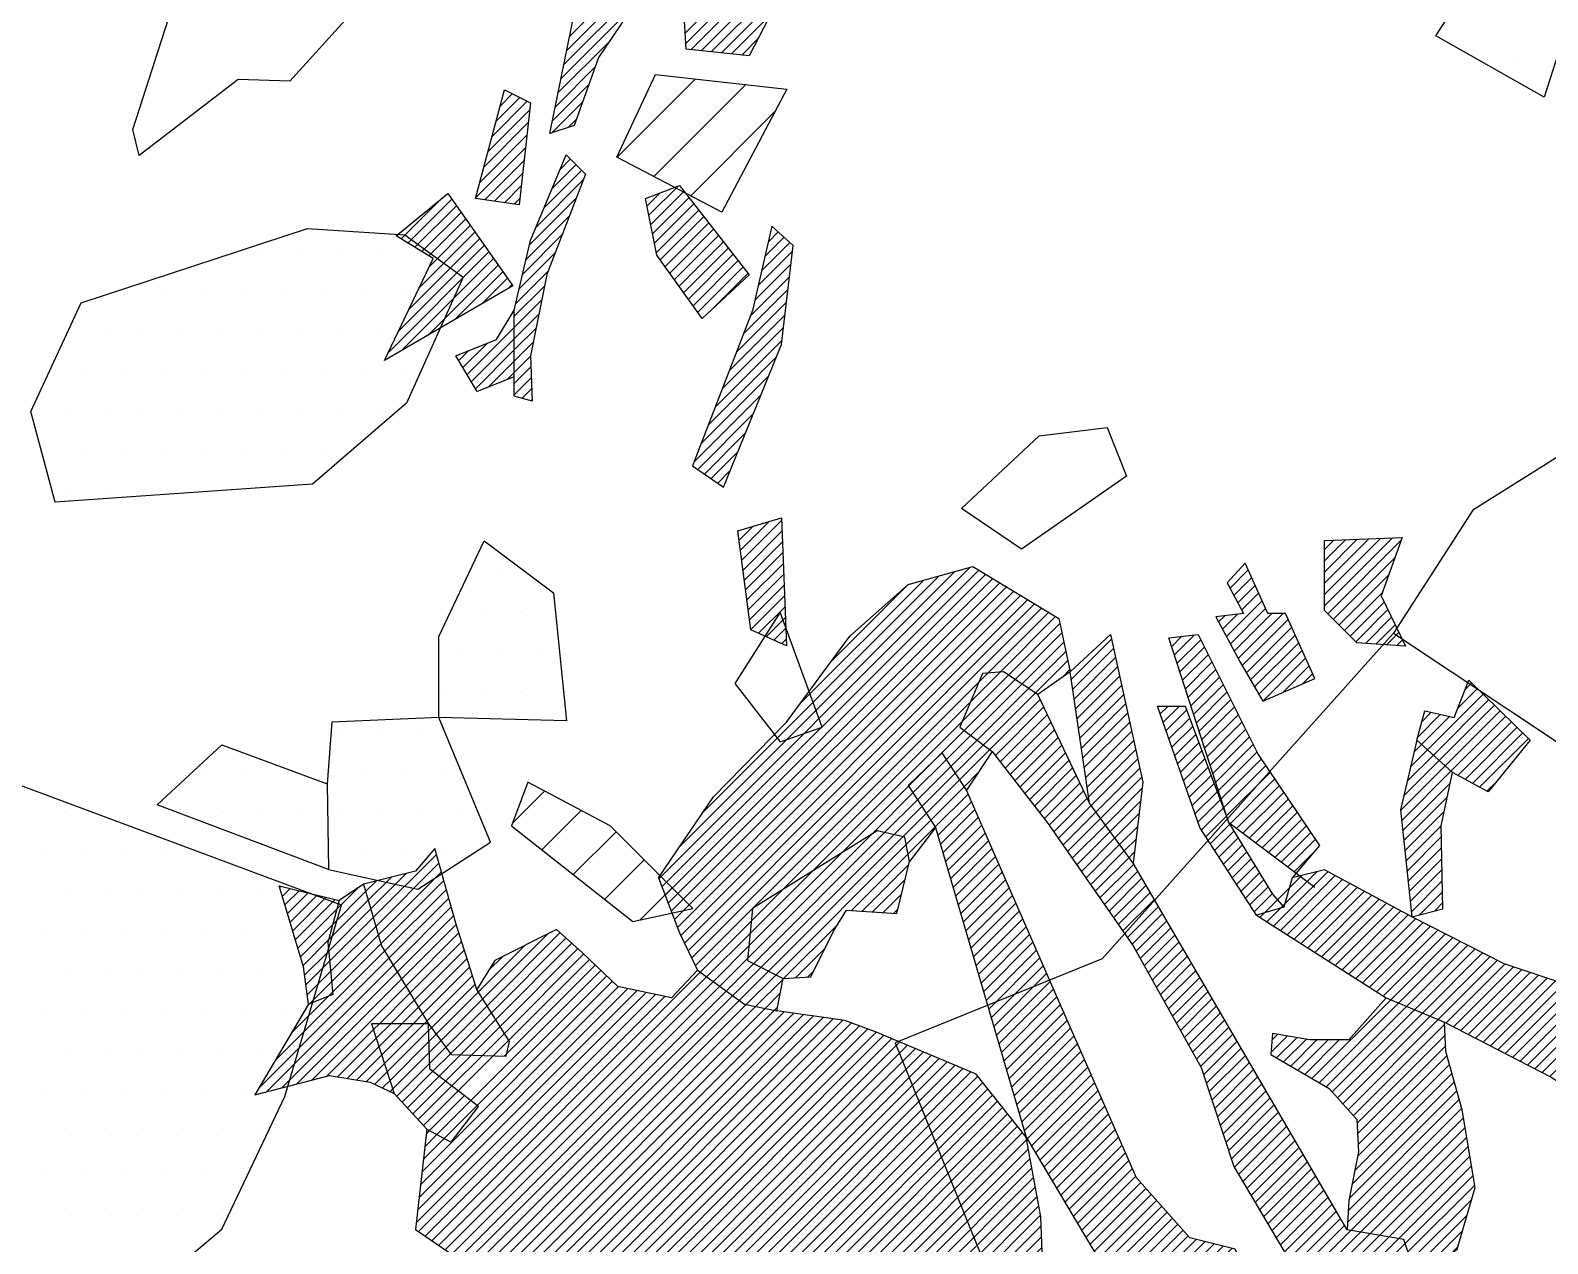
# Model space of a CAD drawing. Header units: metres. Extents: x 10 to 155, y -2050 to -1690.
# Drawn here: x 61.42 to 109.23, y -1851.12 to -1812.91 of the extents above; entities that cross this region are included whole.
import ezdxf

# ---------------------------------------------------------------- set-up
doc = ezdxf.new("R2010")
doc.units = ezdxf.units.M
doc.header["$LTSCALE"] = 25
doc.header["$MEASUREMENT"] = 0
doc.layers.get('0').update_dxf_attribs({"linetype": 'CONTINUOUS'})
for name, color, linetype in [('FEUER', 1, 'CONTINUOUS'), ('KNOCHEN', 2, 'CONTINUOUS'), ('KNOCHENSCHRAFF', 2, 'CONTINUOUS'), ('STEINE', 4, 'CONTINUOUS'), ('STEINESCHRAFF', 4, 'CONTINUOUS')]:
    doc.layers.add(name, color=color, linetype=linetype)

# ---------------------------------------------------------------- blocks, each defined once
blk = doc.blocks.new('*X42')
at = {"color": 0}
for p, q in [((79.578, -1809.458), (80.32, -1808.716)), ((79.814, -1808.869), (80.074, -1808.609)), ((78.684, -1811.766), (81.305, -1809.145)), ((78.87, -1811.226), (81.058, -1809.038)), ((79.106, -1810.637), (80.812, -1808.931)), ((79.342, -1810.047), (80.566, -1808.823)), ((78.505, -1812.652), (81.797, -1809.36)), ((78.595, -1812.209), (81.551, -1809.253)), ((78.415, -1813.095), (81.764, -1809.747)), ((78.326, -1813.539), (81.392, -1810.473)), ((78.236, -1813.982), (81.019, -1811.198)), ((78.146, -1814.425), (80.393, -1812.179)), ((78.056, -1814.868), (79.662, -1813.263)), ((77.967, -1815.312), (79.221, -1814.058)), ((76.232, -1815.279), (76.609, -1814.902)), ((76.362, -1814.796), (76.373, -1814.784)), ((77.877, -1815.755), (79.024, -1814.608)), ((75.842, -1816.73), (77.158, -1815.414)), ((75.972, -1816.246), (77.08, -1815.137)), ((76.102, -1815.763), (76.845, -1815.019)), ((77.843, -1816.143), (78.828, -1815.158)), ((75.712, -1817.213), (77.113, -1815.811)), ((78.373, -1815.966), (78.631, -1815.708)), ((75.582, -1817.697), (77.069, -1816.209)), ((75.452, -1818.18), (77.025, -1816.607)), ((75.741, -1818.245), (76.981, -1817.005)), ((76.049, -1818.29), (76.936, -1817.403)), ((76.357, -1818.336), (76.892, -1817.8)), ((80.913, -1818.729), (81.83, -1817.812)), ((76.665, -1818.382), (76.848, -1818.198)), ((80.854, -1818.435), (81.259, -1818.03)), ((80.972, -1819.024), (82.022, -1817.974)), ((81.031, -1819.318), (82.177, -1818.173)), ((81.09, -1819.613), (82.332, -1818.371)), ((81.149, -1819.908), (82.487, -1818.57)), ((81.272, -1820.138), (82.642, -1818.768)), ((81.42, -1820.344), (82.797, -1818.966)), ((81.568, -1820.55), (82.952, -1819.165)), ((81.715, -1820.755), (83.107, -1819.363)), ((81.863, -1820.961), (83.263, -1819.562)), ((82.011, -1821.167), (83.418, -1819.76)), ((82.159, -1821.373), (83.573, -1819.959)), ((82.306, -1821.579), (83.728, -1820.157)), ((82.454, -1821.785), (83.883, -1820.356)), ((82.846, -1821.746), (84.038, -1820.554)), ((83.838, -1829.593), (85.098, -1828.332)), ((83.756, -1828.968), (84.196, -1828.527)), ((83.797, -1829.28), (84.699, -1828.379)), ((83.879, -1829.905), (85.111, -1828.673)), ((83.92, -1830.218), (85.124, -1829.014)), ((83.961, -1830.531), (85.137, -1829.354)), ((84.002, -1830.843), (85.15, -1829.695)), ((84.043, -1831.156), (85.163, -1830.036)), ((84.084, -1831.468), (85.176, -1830.376)), ((84.125, -1831.781), (85.189, -1830.717)), ((84.366, -1831.894), (85.202, -1831.058)), ((84.609, -1832.004), (85.215, -1831.398)), ((84.852, -1832.115), (85.227, -1831.739)), ((85.095, -1832.225), (85.24, -1832.08))]:
    blk.add_line(p, q, dxfattribs=at)
blk = doc.blocks.new('*X43')
at = {"color": 0}
for p, q in [((99.224, -1830.47), (99.793, -1829.901)), ((99.346, -1830.702), (99.903, -1830.145)), ((99.468, -1830.933), (100.013, -1830.388)), ((99.59, -1831.165), (100.123, -1830.632)), ((99.112, -1831.997), (100.233, -1830.875)), ((99.235, -1832.227), (100.343, -1831.119)), ((98.865, -1831.536), (99.057, -1831.345)), ((98.988, -1831.767), (99.457, -1831.298)), ((99.358, -1832.457), (100.54, -1831.275)), ((99.482, -1832.688), (100.894, -1831.275)), ((99.608, -1832.915), (101.06, -1831.463)), ((99.739, -1833.138), (101.17, -1831.707)), ((99.869, -1833.361), (101.279, -1831.951)), ((99.999, -1833.584), (101.389, -1832.194)), ((100.129, -1833.808), (101.499, -1832.438)), ((100.259, -1834.031), (101.608, -1832.682)), ((100.884, -1833.76), (101.718, -1832.926)), ((101.513, -1833.485), (101.828, -1833.17)), ((106.626, -1833.675), (106.84, -1833.461)), ((105.445, -1835.563), (107.198, -1833.81)), ((105.631, -1835.731), (107.377, -1833.985)), ((106.398, -1834.256), (107.019, -1833.636)), ((105.138, -1835.163), (105.853, -1834.448)), ((105.26, -1835.394), (106.142, -1834.512)), ((105.274, -1834.674), (105.564, -1834.384)), ((105.816, -1835.899), (107.556, -1834.159)), ((106.001, -1836.068), (107.735, -1834.334)), ((106.186, -1836.236), (107.914, -1834.508)), ((106.404, -1836.372), (108.093, -1834.683)), ((106.632, -1836.497), (108.272, -1834.857)), ((106.861, -1836.622), (108.452, -1835.031)), ((107.09, -1836.747), (108.631, -1835.206)), ((107.319, -1836.872), (107.62, -1836.57)), ((84.029, -1842.13), (87.935, -1838.223)), ((84.215, -1842.297), (88.341, -1838.171)), ((84.451, -1842.415), (88.627, -1838.239)), ((84.686, -1842.533), (88.913, -1838.306)), ((72.225, -1840.852), (74.219, -1838.859)), ((84.065, -1841.74), (86.997, -1838.808)), ((84.922, -1842.651), (89.022, -1838.552)), ((87.298, -1840.629), (89.08, -1838.846)), ((72.305, -1841.126), (74.297, -1839.134)), ((87.63, -1840.65), (89.107, -1839.173)), ((71.987, -1840.03), (72.316, -1839.701)), ((72.067, -1840.304), (72.787, -1839.583)), ((72.146, -1840.578), (73.259, -1839.465)), ((72.384, -1841.401), (74.375, -1839.41)), ((72.463, -1841.675), (74.453, -1839.686)), ((84.102, -1841.35), (86.059, -1839.393)), ((87.962, -1840.672), (88.989, -1839.645)), ((72.584, -1841.908), (74.53, -1839.961)), ((72.717, -1842.128), (74.608, -1840.237)), ((84.138, -1840.96), (85.12, -1839.978)), ((88.294, -1840.693), (88.871, -1840.116)), ((72.85, -1842.349), (74.686, -1840.513)), ((88.626, -1840.714), (88.753, -1840.588)), ((72.983, -1842.569), (74.764, -1840.788)), ((73.116, -1842.79), (74.843, -1841.063)), ((85.165, -1842.761), (86.862, -1841.064)), ((73.249, -1843.01), (74.928, -1841.331)), ((73.382, -1843.231), (75.013, -1841.6)), ((73.516, -1843.451), (75.098, -1841.868)), ((73.649, -1843.671), (75.183, -1842.137)), ((85.541, -1842.739), (86.458, -1841.822)), ((73.782, -1843.892), (75.268, -1842.405)), ((73.915, -1844.112), (75.353, -1842.674)), ((85.916, -1842.717), (86.105, -1842.529)), ((74.059, -1844.322), (75.439, -1842.942)), ((74.209, -1844.525), (75.541, -1843.193)), ((74.359, -1844.729), (75.677, -1843.411)), ((74.509, -1844.933), (75.813, -1843.628)), ((74.659, -1845.136), (75.949, -1843.846)), ((74.978, -1845.17), (76.085, -1844.064)), ((75.322, -1845.18), (76.221, -1844.281)), ((75.665, -1845.19), (76.357, -1844.499)), ((76.008, -1845.201), (76.493, -1844.716)), ((76.352, -1845.211), (76.432, -1845.131))]:
    blk.add_line(p, q, dxfattribs=at)
blk = doc.blocks.new('*X44')
at = {"color": 0}
for p, q in [((77.611, -1818.496), (78.795, -1817.312)), ((77.862, -1817.891), (78.618, -1817.135)), ((78.113, -1817.286), (78.442, -1816.958)), ((77.36, -1819.1), (78.851, -1817.609)), ((77.151, -1819.663), (78.628, -1818.186)), ((77.044, -1820.124), (78.404, -1818.763)), ((76.937, -1820.584), (78.181, -1819.34)), ((76.829, -1821.045), (77.958, -1819.917)), ((76.722, -1821.506), (77.734, -1820.494)), ((76.671, -1821.91), (77.621, -1820.961)), ((76.671, -1822.264), (77.532, -1821.403)), ((76.671, -1822.618), (77.444, -1821.845)), ((75.185, -1823.75), (76.671, -1822.264)), ((76.671, -1822.971), (77.355, -1822.287)), ((74.923, -1823.306), (75.235, -1822.993)), ((75.054, -1823.528), (75.824, -1822.757)), ((75.317, -1823.972), (76.671, -1822.618)), ((75.448, -1824.195), (76.671, -1822.971)), ((76.671, -1823.325), (77.267, -1822.729)), ((75.861, -1824.135), (76.671, -1823.325)), ((76.671, -1823.678), (77.182, -1823.167)), ((76.671, -1824.032), (77.194, -1823.509)), ((76.442, -1823.907), (76.671, -1823.678)), ((76.671, -1824.386), (77.207, -1823.85)), ((76.913, -1824.497), (77.219, -1824.191)), ((77.191, -1824.572), (77.231, -1824.533))]:
    blk.add_line(p, q, dxfattribs=at)
blk = doc.blocks.new('*X45')
at = {"color": 0}
for p, q in [((75.541, -1843.193), (77.012, -1841.722)), ((75.677, -1843.411), (77.719, -1841.369)), ((75.813, -1843.628), (78.111, -1841.33)), ((75.949, -1843.846), (78.3, -1841.495)), ((76.085, -1844.064), (78.488, -1841.66)), ((75.861, -1842.52), (76.305, -1842.076)), ((76.221, -1844.281), (78.677, -1841.825)), ((76.357, -1844.499), (78.863, -1841.992)), ((76.493, -1844.716), (79.044, -1842.165)), ((74.07, -1851.028), (82.527, -1842.571)), ((75.305, -1846.611), (79.406, -1842.51)), ((75.505, -1846.765), (79.587, -1842.683)), ((76.432, -1845.131), (79.225, -1842.338)), ((73.623, -1850.061), (80.539, -1843.145)), ((73.668, -1849.663), (80.247, -1843.083)), ((73.713, -1849.264), (79.956, -1843.021)), ((73.758, -1848.865), (79.768, -1842.856)), ((74.28, -1851.172), (82.732, -1842.719)), ((74.49, -1851.315), (82.937, -1842.868)), ((74.686, -1851.473), (83.142, -1843.016)), ((74.765, -1851.747), (83.347, -1843.165)), ((73.578, -1850.46), (80.831, -1843.207)), ((73.65, -1850.741), (81.122, -1843.269)), ((73.86, -1850.885), (81.414, -1843.331)), ((74.844, -1852.022), (83.552, -1843.313)), ((74.924, -1852.296), (83.758, -1843.462)), ((75.003, -1852.57), (83.981, -1843.592)), ((75.082, -1852.844), (84.276, -1843.651)), ((75.162, -1853.118), (84.571, -1843.71)), ((75.242, -1853.392), (84.865, -1843.769)), ((75.338, -1853.649), (85.171, -1843.817)), ((75.435, -1853.906), (85.48, -1843.861)), ((75.531, -1854.163), (85.789, -1843.905)), ((75.627, -1854.421), (86.099, -1843.949)), ((75.724, -1854.678), (86.408, -1843.994)), ((75.82, -1854.935), (86.717, -1844.038)), ((75.988, -1855.121), (87.027, -1844.082)), ((73.97, -1844.41), (74.059, -1844.322)), ((73.983, -1844.752), (74.209, -1844.525)), ((76.188, -1855.274), (87.295, -1844.168)), ((76.389, -1855.427), (87.553, -1844.263)), ((76.59, -1855.58), (87.811, -1844.358)), ((76.79, -1855.732), (88.069, -1844.454)), ((77.005, -1855.871), (88.318, -1844.558)), ((73.995, -1845.093), (74.359, -1844.729)), ((74.007, -1845.434), (74.509, -1844.933)), ((77.247, -1855.983), (88.567, -1844.663)), ((77.488, -1856.095), (88.816, -1844.767)), ((77.73, -1856.207), (89.065, -1844.872)), ((77.972, -1856.319), (89.315, -1844.976)), ((78.214, -1856.431), (89.564, -1845.081)), ((74.104, -1845.691), (74.659, -1845.136)), ((74.305, -1845.844), (74.978, -1845.17)), ((74.505, -1845.997), (75.322, -1845.18)), ((74.705, -1846.151), (75.665, -1845.19)), ((74.905, -1846.304), (76.008, -1845.201)), ((78.455, -1856.542), (89.813, -1845.185)), ((78.697, -1856.654), (90.062, -1845.29)), ((78.939, -1856.766), (90.311, -1845.394)), ((79.18, -1856.878), (90.56, -1845.498)), ((79.422, -1856.99), (90.809, -1845.603)), ((79.664, -1857.102), (91.058, -1845.707)), ((79.906, -1857.213), (91.275, -1845.844)), ((80.147, -1857.325), (91.432, -1846.041)), ((80.389, -1857.437), (91.588, -1846.238)), ((80.631, -1857.549), (91.745, -1846.435)), ((80.873, -1857.661), (91.901, -1846.632)), ((81.137, -1857.75), (92.058, -1846.829)), ((81.431, -1857.809), (92.215, -1847.026)), ((81.725, -1857.869), (92.371, -1847.223)), ((82.019, -1857.928), (92.528, -1847.42)), ((73.803, -1848.467), (74.465, -1847.805)), ((73.848, -1848.068), (74.234, -1847.682)), ((73.893, -1847.67), (74.003, -1847.559)), ((82.313, -1857.988), (92.684, -1847.617)), ((82.607, -1858.048), (92.817, -1847.838)), ((82.901, -1858.107), (92.872, -1848.136)), ((83.195, -1858.167), (92.926, -1848.435)), ((83.488, -1858.227), (92.981, -1848.734)), ((83.782, -1858.286), (93.036, -1849.033)), ((84.076, -1858.346), (93.091, -1849.331)), ((84.37, -1858.406), (93.146, -1849.63)), ((84.673, -1858.456), (93.201, -1849.929)), ((84.987, -1858.496), (93.255, -1850.227)), ((85.302, -1858.535), (93.274, -1850.563)), ((85.616, -1858.574), (93.287, -1850.903)), ((85.93, -1858.614), (93.299, -1851.244)), ((86.244, -1858.653), (93.312, -1851.585)), ((86.559, -1858.692), (93.324, -1851.926)), ((86.873, -1858.731), (93.337, -1852.267)), ((87.187, -1858.771), (93.35, -1852.608)), ((87.501, -1858.81), (93.362, -1852.949)), ((87.825, -1858.84), (93.375, -1853.29)), ((88.314, -1858.704), (93.387, -1853.631)), ((88.804, -1858.568), (93.4, -1853.972)), ((89.293, -1858.432), (93.413, -1854.313)), ((89.783, -1858.296), (93.094, -1854.986))]:
    blk.add_line(p, q, dxfattribs=at)
blk = doc.blocks.new('*X46')
at = {"color": 0}
for p, q in [((69.282, -1839.906), (69.324, -1839.865)), ((69.364, -1840.178), (69.608, -1839.934)), ((69.445, -1840.45), (69.892, -1840.003)), ((69.527, -1840.722), (70.177, -1840.072)), ((69.608, -1840.994), (70.461, -1840.141)), ((69.69, -1841.266), (70.746, -1840.211)), ((69.772, -1841.538), (71.03, -1840.28)), ((69.853, -1841.81), (71.082, -1840.582)), ((69.935, -1842.082), (70.951, -1841.066)), ((70.016, -1842.354), (70.821, -1841.549)), ((70.064, -1842.659), (70.822, -1841.902)), ((70.105, -1842.972), (70.852, -1842.225)), ((70.146, -1843.285), (70.882, -1842.549)), ((70.222, -1843.563), (70.913, -1842.872)), ((70.811, -1843.327), (70.943, -1843.195)), ((72.236, -1844.377), (72.422, -1844.191)), ((72.323, -1844.644), (72.776, -1844.191)), ((72.41, -1844.91), (73.129, -1844.191)), ((72.496, -1845.177), (73.483, -1844.191)), ((72.583, -1845.444), (73.836, -1844.191)), ((72.67, -1845.711), (73.97, -1844.41)), ((72.757, -1845.977), (73.983, -1844.752)), ((72.844, -1846.244), (73.995, -1845.093)), ((72.968, -1846.473), (74.007, -1845.434)), ((73.137, -1846.658), (74.104, -1845.691)), ((73.305, -1846.843), (74.305, -1845.844)), ((73.473, -1847.029), (74.505, -1845.997)), ((73.642, -1847.214), (74.705, -1846.151)), ((73.81, -1847.399), (74.905, -1846.304)), ((74.003, -1847.559), (75.105, -1846.458)), ((74.234, -1847.682), (75.305, -1846.611)), ((74.465, -1847.805), (75.505, -1846.765))]:
    blk.add_line(p, q, dxfattribs=at)
blk = doc.blocks.new('*X47')
at = {"color": 0}
for p, q in [((70.951, -1841.066), (71.987, -1840.03)), ((71.082, -1840.582), (71.75, -1839.913)), ((70.821, -1841.549), (72.067, -1840.304)), ((70.822, -1841.902), (72.146, -1840.578)), ((70.852, -1842.225), (72.225, -1840.852)), ((70.882, -1842.549), (72.305, -1841.126)), ((70.913, -1842.872), (72.384, -1841.401)), ((70.943, -1843.195), (72.463, -1841.675)), ((68.629, -1846.216), (72.717, -1842.128)), ((69.137, -1845.355), (72.584, -1841.908)), ((68.854, -1846.345), (72.85, -1842.349)), ((69.332, -1846.22), (72.983, -1842.569)), ((69.811, -1846.095), (73.116, -1842.79)), ((70.289, -1845.97), (73.249, -1843.01)), ((69.644, -1844.494), (70.811, -1843.327)), ((70.152, -1843.633), (70.222, -1843.563)), ((72.422, -1844.191), (73.382, -1843.231)), ((72.776, -1844.191), (73.516, -1843.451)), ((73.129, -1844.191), (73.649, -1843.671)), ((73.483, -1844.191), (73.782, -1843.892)), ((73.836, -1844.191), (73.915, -1844.112)), ((70.767, -1845.846), (72.236, -1844.377)), ((71.101, -1845.865), (72.323, -1844.644)), ((71.406, -1845.914), (72.41, -1844.91)), ((71.711, -1845.963), (72.496, -1845.177)), ((72.015, -1846.012), (72.583, -1845.444)), ((72.279, -1846.101), (72.67, -1845.711)), ((72.52, -1846.214), (72.757, -1845.977)), ((72.761, -1846.326), (72.844, -1846.244))]:
    blk.add_line(p, q, dxfattribs=at)
blk = doc.blocks.new('*X48')
at = {"color": 0}
for p, q in [((81.226, -1839.629), (91.04, -1829.816)), ((81.324, -1839.885), (91.305, -1829.905)), ((81.422, -1840.141), (91.525, -1830.038)), ((81.52, -1840.397), (91.745, -1830.171)), ((81.869, -1838.633), (90.552, -1829.95)), ((82.621, -1837.527), (90.064, -1830.084)), ((85.662, -1834.133), (89.577, -1830.218)), ((81.617, -1840.652), (91.966, -1830.304)), ((81.715, -1840.908), (92.186, -1830.437)), ((81.813, -1841.164), (92.407, -1830.57)), ((81.916, -1841.414), (92.627, -1830.703)), ((86.647, -1832.794), (89.089, -1830.352)), ((82.031, -1841.653), (92.848, -1830.836)), ((82.145, -1841.892), (93.068, -1830.97)), ((82.26, -1842.132), (93.288, -1831.103)), ((91.594, -1833.151), (93.509, -1831.236)), ((91.977, -1833.121), (93.729, -1831.369)), ((92.24, -1833.212), (93.861, -1831.59)), ((92.452, -1833.354), (93.923, -1831.882)), ((92.664, -1833.495), (93.985, -1832.174)), ((92.876, -1833.636), (94.047, -1832.465)), ((93.088, -1833.778), (94.109, -1832.757)), ((93.926, -1833.294), (94.171, -1833.049)), ((82.374, -1842.371), (91.313, -1833.431)), ((85.12, -1839.978), (91.053, -1834.046)), ((86.059, -1839.393), (90.792, -1834.66)), ((89.934, -1835.871), (90.852, -1834.954)), ((90.286, -1835.873), (91.054, -1835.105)), ((90.425, -1836.087), (91.256, -1835.257)), ((90.565, -1836.301), (91.458, -1835.408)), ((90.704, -1836.515), (91.66, -1835.56)), ((90.844, -1836.729), (91.282, -1836.291)), ((86.997, -1838.808), (89.094, -1836.711)), ((87.935, -1838.223), (89.234, -1836.925)), ((88.341, -1838.171), (89.373, -1837.139)), ((88.627, -1838.239), (89.513, -1837.353)), ((88.913, -1838.306), (89.653, -1837.567)), ((89.022, -1838.552), (89.793, -1837.78)), ((89.08, -1838.846), (89.932, -1837.994)), ((82.527, -1842.571), (84.138, -1840.96)), ((82.732, -1842.719), (84.102, -1841.35)), ((82.937, -1842.868), (84.065, -1841.74)), ((83.142, -1843.016), (84.029, -1842.13)), ((83.347, -1843.165), (84.215, -1842.297)), ((83.552, -1843.313), (84.451, -1842.415)), ((83.758, -1843.462), (84.686, -1842.533)), ((83.981, -1843.592), (84.922, -1842.651)), ((84.276, -1843.651), (85.141, -1842.786)), ((84.571, -1843.71), (85.052, -1843.228)), ((84.865, -1843.769), (84.964, -1843.67))]:
    blk.add_line(p, q, dxfattribs=at)
blk = doc.blocks.new('*X49')
at = {"color": 0}
for p, q in [((89.094, -1836.711), (89.934, -1835.871)), ((89.234, -1836.925), (90.286, -1835.873)), ((89.373, -1837.139), (90.425, -1836.087)), ((89.513, -1837.353), (90.565, -1836.301)), ((89.653, -1837.567), (90.704, -1836.515)), ((89.793, -1837.78), (90.844, -1836.729)), ((89.932, -1837.994), (90.968, -1836.959)), ((90.018, -1838.262), (91.076, -1837.205)), ((90.098, -1838.535), (91.183, -1837.45)), ((90.178, -1838.809), (91.291, -1837.696)), ((90.259, -1839.082), (91.399, -1837.942)), ((90.339, -1839.356), (91.507, -1838.188)), ((90.419, -1839.629), (91.614, -1838.434)), ((90.499, -1839.903), (91.722, -1838.679)), ((90.579, -1840.176), (91.83, -1838.925)), ((90.659, -1840.449), (91.938, -1839.171)), ((90.739, -1840.723), (92.045, -1839.417)), ((90.819, -1840.996), (92.153, -1839.663)), ((90.9, -1841.27), (92.261, -1839.908)), ((90.98, -1841.543), (92.369, -1840.154)), ((91.06, -1841.817), (92.476, -1840.4)), ((91.14, -1842.09), (92.584, -1840.646)), ((91.22, -1842.363), (92.692, -1840.892)), ((91.3, -1842.637), (92.8, -1841.137)), ((91.38, -1842.91), (92.907, -1841.383)), ((91.461, -1843.184), (93.015, -1841.629)), ((91.541, -1843.457), (93.123, -1841.875)), ((91.621, -1843.73), (93.231, -1842.121)), ((91.701, -1844.004), (93.338, -1842.367)), ((91.781, -1844.277), (93.446, -1842.612)), ((91.861, -1844.551), (93.554, -1842.858)), ((91.941, -1844.824), (93.662, -1843.104)), ((92.021, -1845.098), (93.769, -1843.35)), ((92.102, -1845.371), (93.877, -1843.595)), ((92.182, -1845.644), (93.985, -1843.841)), ((92.262, -1845.918), (94.093, -1844.086)), ((92.342, -1846.191), (94.201, -1844.332)), ((92.422, -1846.465), (94.309, -1844.577)), ((92.502, -1846.738), (94.418, -1844.823)), ((92.582, -1847.012), (94.526, -1845.068)), ((92.663, -1847.285), (94.634, -1845.314)), ((92.743, -1847.558), (94.742, -1845.559)), ((92.835, -1847.82), (94.85, -1845.805)), ((92.967, -1848.041), (94.958, -1846.05)), ((93.098, -1848.263), (95.066, -1846.296)), ((93.23, -1848.485), (95.174, -1846.541)), ((93.362, -1848.707), (95.282, -1846.787)), ((93.494, -1848.929), (95.39, -1847.032)), ((93.625, -1849.15), (95.498, -1847.278)), ((93.757, -1849.372), (95.606, -1847.523)), ((93.889, -1849.594), (95.714, -1847.769)), ((94.021, -1849.816), (95.822, -1848.014)), ((94.153, -1850.038), (95.93, -1848.26)), ((94.284, -1850.259), (96.039, -1848.505)), ((94.416, -1850.481), (96.147, -1848.751)), ((94.548, -1850.703), (96.255, -1848.996)), ((94.68, -1850.925), (96.41, -1849.194)), ((94.811, -1851.147), (96.576, -1849.381)), ((94.945, -1851.367), (96.743, -1849.568)), ((95.082, -1851.583), (96.91, -1849.755)), ((95.219, -1851.8), (97.076, -1849.942)), ((95.355, -1852.017), (97.243, -1850.129)), ((95.492, -1852.233), (97.41, -1850.316)), ((95.629, -1852.45), (97.576, -1850.503)), ((95.766, -1852.667), (97.743, -1850.69)), ((95.903, -1852.884), (97.91, -1850.877)), ((96.04, -1853.1), (98.157, -1850.983)), ((96.176, -1853.317), (98.44, -1851.054)), ((96.313, -1853.534), (98.723, -1851.124)), ((96.45, -1853.75), (99.005, -1851.195)), ((96.587, -1853.967), (99.288, -1851.266)), ((96.724, -1854.184), (99.462, -1851.446)), ((96.848, -1854.413), (99.573, -1851.688)), ((96.971, -1854.643), (99.685, -1851.93)), ((97.094, -1854.874), (99.501, -1852.467)), ((97.218, -1855.104), (99.282, -1853.04)), ((97.341, -1855.335), (99.063, -1853.612)), ((97.464, -1855.565), (99.084, -1853.945)), ((97.587, -1855.795), (99.142, -1854.24)), ((97.71, -1856.026), (99.201, -1854.535)), ((97.834, -1856.256), (99.345, -1854.745)), ((98.08, -1856.363), (99.617, -1854.827)), ((98.522, -1856.275), (99.889, -1854.908)), ((98.964, -1856.187), (100.161, -1854.99)), ((99.405, -1856.098), (100.432, -1855.071)), ((100.497, -1855.36), (100.704, -1855.153))]:
    blk.add_line(p, q, dxfattribs=at)
blk = doc.blocks.new('*X50')
at = {"color": 0}
for p, q in [((91.053, -1834.046), (91.977, -1833.121)), ((90.792, -1834.66), (92.24, -1833.212)), ((90.852, -1834.954), (92.452, -1833.354)), ((91.054, -1835.105), (92.664, -1833.495)), ((91.313, -1833.431), (91.594, -1833.151)), ((91.256, -1835.257), (92.876, -1833.636)), ((91.458, -1835.408), (93.088, -1833.778)), ((91.66, -1835.56), (93.237, -1833.983)), ((91.831, -1835.742), (93.351, -1834.222)), ((91.985, -1835.941), (93.465, -1834.461)), ((92.139, -1836.141), (93.58, -1834.701)), ((92.294, -1836.34), (93.694, -1834.94)), ((92.448, -1836.54), (93.808, -1835.179)), ((92.602, -1836.739), (93.922, -1835.418)), ((92.756, -1836.939), (94.037, -1835.658)), ((92.91, -1837.138), (94.151, -1835.897)), ((93.064, -1837.338), (94.265, -1836.136)), ((93.218, -1837.537), (94.379, -1836.376)), ((93.372, -1837.736), (94.494, -1836.615)), ((93.523, -1837.939), (94.608, -1836.854)), ((93.668, -1838.148), (94.722, -1837.093)), ((93.813, -1838.356), (94.849, -1837.321)), ((93.959, -1838.564), (94.998, -1837.525)), ((94.104, -1838.772), (95.147, -1837.729)), ((94.249, -1838.981), (95.296, -1837.934)), ((94.394, -1839.189), (95.445, -1838.138)), ((94.54, -1839.397), (95.594, -1838.343)), ((94.685, -1839.606), (95.744, -1838.547)), ((94.83, -1839.814), (95.893, -1838.751)), ((94.975, -1840.022), (96.042, -1838.956)), ((95.121, -1840.231), (96.189, -1839.162)), ((95.266, -1840.439), (96.319, -1839.386)), ((95.411, -1840.647), (96.45, -1839.609)), ((95.556, -1840.856), (96.58, -1839.832)), ((95.702, -1841.064), (96.71, -1840.055)), ((95.847, -1841.272), (96.841, -1840.278)), ((95.992, -1841.481), (96.971, -1840.502)), ((96.137, -1841.689), (97.101, -1840.725)), ((96.269, -1841.911), (97.232, -1840.948)), ((96.396, -1842.137), (97.362, -1841.171)), ((96.523, -1842.364), (97.492, -1841.394)), ((96.65, -1842.591), (97.623, -1841.618)), ((96.776, -1842.817), (97.753, -1841.841)), ((96.903, -1843.044), (97.883, -1842.064)), ((97.03, -1843.271), (98.014, -1842.287)), ((97.157, -1843.497), (98.144, -1842.511)), ((97.284, -1843.724), (98.274, -1842.734)), ((97.411, -1843.951), (98.405, -1842.957)), ((97.538, -1844.177), (98.535, -1843.18)), ((97.665, -1844.404), (98.665, -1843.403)), ((97.792, -1844.631), (98.796, -1843.627)), ((97.919, -1844.857), (98.926, -1843.85)), ((98.045, -1845.084), (99.056, -1844.073)), ((98.172, -1845.311), (99.187, -1844.296)), ((98.299, -1845.537), (99.317, -1844.519)), ((98.393, -1845.798), (99.447, -1844.743)), ((98.48, -1846.064), (99.578, -1844.966)), ((98.567, -1846.33), (99.708, -1845.189)), ((98.654, -1846.596), (99.838, -1845.412)), ((98.742, -1846.863), (99.969, -1845.636)), ((98.829, -1847.129), (100.099, -1845.859)), ((98.916, -1847.395), (100.229, -1846.082)), ((99.004, -1847.661), (100.36, -1846.305)), ((99.091, -1847.928), (100.49, -1846.528)), ((99.178, -1848.194), (100.62, -1846.752)), ((99.265, -1848.46), (100.751, -1846.975)), ((99.359, -1848.72), (100.881, -1847.198)), ((99.491, -1848.942), (101.011, -1847.421)), ((99.623, -1849.163), (101.142, -1847.644)), ((99.755, -1849.385), (101.272, -1847.868)), ((99.887, -1849.606), (101.402, -1848.091)), ((100.019, -1849.828), (101.533, -1848.314)), ((100.151, -1850.049), (101.663, -1848.537)), ((100.283, -1850.271), (101.794, -1848.761)), ((100.415, -1850.492), (101.924, -1848.984)), ((100.547, -1850.714), (102.054, -1849.207)), ((100.679, -1850.935), (102.185, -1849.43)), ((100.812, -1851.157), (102.315, -1849.653)), ((100.945, -1851.377), (102.445, -1849.877)), ((101.085, -1851.59), (102.576, -1850.1)), ((101.226, -1851.803), (102.706, -1850.323)), ((101.366, -1852.016), (102.836, -1850.546)), ((101.507, -1852.229), (103.036, -1850.7)), ((101.647, -1852.443), (103.338, -1850.752)), ((101.787, -1852.656), (103.64, -1850.804)), ((101.928, -1852.869), (103.941, -1850.855)), ((102.068, -1853.082), (104.243, -1850.907)), ((102.209, -1853.295), (104.545, -1850.959)), ((102.349, -1853.508), (104.744, -1851.114)), ((102.56, -1853.651), (104.832, -1851.379)), ((102.814, -1853.75), (104.92, -1851.644)), ((103.068, -1853.85), (105.009, -1851.909)), ((103.322, -1853.949), (105.097, -1852.175)), ((103.575, -1854.05), (104.965, -1852.66)), ((104.146, -1853.833), (104.797, -1853.181))]:
    blk.add_line(p, q, dxfattribs=at)
blk = doc.blocks.new('*X52')
at = {"color": 0}
for p, q in [((101.807, -1845.918), (104.287, -1843.439)), ((102.03, -1846.049), (104.537, -1843.543)), ((102.254, -1846.179), (104.786, -1843.647)), ((102.446, -1846.341), (105.036, -1843.751)), ((102.613, -1846.527), (105.285, -1843.855)), ((102.78, -1846.714), (105.535, -1843.959)), ((102.946, -1846.901), (105.784, -1844.063)), ((100.521, -1845.084), (101.024, -1844.58)), ((100.55, -1844.701), (100.723, -1844.528)), ((103.113, -1847.087), (105.982, -1844.218)), ((103.227, -1847.327), (106.001, -1844.553)), ((100.691, -1845.267), (101.325, -1844.633)), ((100.914, -1845.397), (101.626, -1844.685)), ((101.137, -1845.528), (101.96, -1844.705)), ((101.361, -1845.658), (102.314, -1844.705)), ((101.584, -1845.788), (102.667, -1844.705)), ((103.243, -1847.664), (106.02, -1844.888)), ((103.243, -1848.372), (106.143, -1845.472)), ((103.26, -1848.001), (106.066, -1845.195)), ((103.066, -1849.256), (106.296, -1846.025)), ((103.154, -1848.814), (106.22, -1845.749)), ((102.977, -1849.698), (106.373, -1846.302)), ((102.926, -1850.456), (106.527, -1846.856)), ((102.947, -1850.082), (106.45, -1846.579)), ((103.036, -1850.7), (106.582, -1847.154)), ((103.338, -1850.752), (106.632, -1847.457)), ((103.64, -1850.804), (106.683, -1847.76)), ((103.941, -1850.855), (106.733, -1848.063)), ((104.243, -1850.907), (106.784, -1848.367)), ((104.545, -1850.959), (106.834, -1848.67)), ((104.744, -1851.114), (106.885, -1848.973)), ((104.832, -1851.379), (106.935, -1849.276)), ((104.92, -1851.644), (106.84, -1849.725)), ((105.009, -1851.909), (106.696, -1850.222)), ((105.097, -1852.175), (106.552, -1850.72)), ((106.197, -1851.428), (106.408, -1851.218))]:
    blk.add_line(p, q, dxfattribs=at)
blk = doc.blocks.new('*X53')
at = {"color": 0}
for p, q in [((94.22, -1833.353), (95.492, -1832.081)), ((94.265, -1833.661), (95.556, -1832.371)), ((94.311, -1833.969), (95.619, -1832.661)), ((94.357, -1834.277), (95.683, -1832.951)), ((94.402, -1834.585), (95.747, -1833.24)), ((94.448, -1834.893), (95.811, -1833.53)), ((94.493, -1835.201), (95.874, -1833.82)), ((94.539, -1835.509), (95.938, -1834.11)), ((94.585, -1835.817), (96.002, -1834.4)), ((94.63, -1836.125), (96.065, -1834.69)), ((94.676, -1836.433), (96.129, -1834.98)), ((94.721, -1836.741), (96.193, -1835.27)), ((94.767, -1837.049), (96.256, -1835.559)), ((94.849, -1837.321), (96.32, -1835.849)), ((94.998, -1837.525), (96.384, -1836.139)), ((95.147, -1837.729), (96.447, -1836.429)), ((95.296, -1837.934), (96.459, -1836.771)), ((95.445, -1838.138), (96.411, -1837.172)), ((95.594, -1838.343), (96.363, -1837.574)), ((95.744, -1838.547), (96.315, -1837.976)), ((95.893, -1838.751), (96.266, -1838.378)), ((96.042, -1838.956), (96.218, -1838.78))]:
    blk.add_line(p, q, dxfattribs=at)
blk = doc.blocks.new('*X54')
at = {"color": 0}
for p, q in [((97.386, -1832.309), (97.698, -1831.997)), ((97.472, -1832.575), (98.095, -1831.953)), ((97.559, -1832.842), (98.3, -1832.102)), ((97.646, -1833.109), (98.417, -1832.338)), ((97.732, -1833.376), (98.535, -1832.573)), ((97.819, -1833.643), (98.653, -1832.809)), ((97.906, -1833.91), (98.771, -1833.045)), ((97.992, -1834.177), (98.889, -1833.28)), ((98.079, -1834.444), (99.007, -1833.516)), ((98.165, -1834.711), (99.124, -1833.752)), ((98.252, -1834.978), (99.242, -1833.988)), ((98.339, -1835.245), (99.36, -1834.223)), ((98.425, -1835.512), (99.478, -1834.459)), ((98.512, -1835.779), (99.596, -1834.695)), ((98.598, -1836.046), (99.714, -1834.931)), ((98.685, -1836.313), (99.831, -1835.166)), ((98.772, -1836.58), (99.949, -1835.402)), ((98.858, -1836.847), (100.067, -1835.638)), ((98.945, -1837.114), (100.201, -1835.857)), ((99.031, -1837.38), (100.344, -1836.068)), ((99.118, -1837.647), (100.487, -1836.278)), ((99.227, -1837.892), (100.63, -1836.489)), ((99.429, -1838.044), (100.773, -1836.699)), ((99.63, -1838.196), (100.916, -1836.91)), ((99.831, -1838.348), (101.059, -1837.121)), ((100.033, -1838.5), (101.202, -1837.331)), ((100.234, -1838.652), (101.345, -1837.542)), ((100.436, -1838.804), (101.488, -1837.753)), ((100.637, -1838.957), (101.631, -1837.963)), ((100.839, -1839.109), (101.773, -1838.174)), ((101.04, -1839.261), (101.916, -1838.385)), ((101.242, -1839.413), (101.877, -1838.778))]:
    blk.add_line(p, q, dxfattribs=at)
blk = doc.blocks.new('*X55')
at = {"color": 0}
for p, q in [((97.028, -1834.434), (97.277, -1834.186)), ((97.119, -1834.697), (97.63, -1834.186)), ((97.21, -1834.96), (97.857, -1834.312)), ((97.301, -1835.222), (97.953, -1834.569)), ((97.392, -1835.485), (98.05, -1834.827)), ((97.483, -1835.747), (98.146, -1835.084)), ((97.574, -1836.01), (98.243, -1835.341)), ((97.665, -1836.272), (98.339, -1835.598)), ((97.756, -1836.535), (98.435, -1835.855)), ((97.847, -1836.798), (98.532, -1836.112)), ((97.938, -1837.06), (98.628, -1836.37)), ((98.029, -1837.323), (98.725, -1836.627)), ((98.12, -1837.585), (98.821, -1836.884)), ((98.211, -1837.848), (98.917, -1837.141)), ((98.319, -1838.093), (99.014, -1837.398)), ((98.458, -1838.308), (99.11, -1837.655)), ((98.597, -1838.522), (99.214, -1837.905)), ((98.736, -1838.737), (99.348, -1838.124)), ((98.875, -1838.951), (99.483, -1838.343)), ((99.014, -1839.166), (99.617, -1838.562)), ((99.153, -1839.38), (99.752, -1838.782)), ((99.292, -1839.595), (99.886, -1839.001)), ((99.431, -1839.809), (100.021, -1839.22)), ((99.57, -1840.024), (100.155, -1839.439)), ((99.709, -1840.238), (100.289, -1839.658)), ((99.848, -1840.453), (100.424, -1839.877)), ((99.987, -1840.667), (100.558, -1840.096))]:
    blk.add_line(p, q, dxfattribs=at)
blk = doc.blocks.new('*X56')
at = {"color": 0}
for p, q in [((105.025, -1835.63), (105.26, -1835.394)), ((104.703, -1837.012), (105.816, -1835.899)), ((104.81, -1836.551), (105.631, -1835.731)), ((104.918, -1836.09), (105.445, -1835.563)), ((104.602, -1837.467), (106.001, -1836.068)), ((104.636, -1837.787), (106.186, -1836.236)), ((104.669, -1838.106), (106.164, -1836.612)), ((104.703, -1838.426), (106.069, -1837.061)), ((104.737, -1838.746), (105.973, -1837.51)), ((104.771, -1839.066), (105.878, -1837.958)), ((104.805, -1839.385), (105.883, -1838.307)), ((104.839, -1839.705), (105.89, -1838.653)), ((104.873, -1840.025), (105.897, -1839)), ((104.906, -1840.344), (105.904, -1839.347)), ((104.94, -1840.664), (105.91, -1839.694)), ((105.196, -1840.762), (105.917, -1840.041)), ((105.676, -1840.635), (105.924, -1840.387))]:
    blk.add_line(p, q, dxfattribs=at)
blk = doc.blocks.new('*X57')
at = {"color": 0}
for p, q in [((100.165, -1840.843), (101.486, -1839.522)), ((100.381, -1840.981), (101.958, -1839.404)), ((100.597, -1841.118), (102.312, -1839.403)), ((100.813, -1841.256), (102.542, -1839.527)), ((101.029, -1841.394), (102.772, -1839.65)), ((101.245, -1841.531), (103.002, -1839.774)), ((101.461, -1841.669), (103.232, -1839.898)), ((101.676, -1841.806), (103.462, -1840.021)), ((101.892, -1841.944), (103.692, -1840.145)), ((102.108, -1842.082), (103.922, -1840.268)), ((102.324, -1842.219), (104.152, -1840.392)), ((102.54, -1842.357), (104.382, -1840.515)), ((102.756, -1842.495), (104.612, -1840.639)), ((102.972, -1842.632), (104.842, -1840.762)), ((103.188, -1842.77), (105.074, -1840.884)), ((103.404, -1842.908), (105.308, -1841.003)), ((103.619, -1843.045), (105.543, -1841.122)), ((103.835, -1843.183), (105.777, -1841.242)), ((104.051, -1843.321), (106.011, -1841.361)), ((104.287, -1843.439), (106.246, -1841.48)), ((104.537, -1843.543), (106.48, -1841.599)), ((104.786, -1843.647), (106.714, -1841.719)), ((105.036, -1843.751), (106.949, -1841.838)), ((105.285, -1843.855), (107.183, -1841.957)), ((105.535, -1843.959), (107.417, -1842.076)), ((105.784, -1844.063), (107.651, -1842.195)), ((106.03, -1844.17), (107.888, -1842.312)), ((106.263, -1844.291), (108.153, -1842.401)), ((106.497, -1844.411), (108.418, -1842.489)), ((106.73, -1844.531), (108.684, -1842.578)), ((106.963, -1844.651), (108.949, -1842.666)), ((107.197, -1844.771), (109.214, -1842.754)), ((107.43, -1844.892), (109.479, -1842.843)), ((107.663, -1845.012), (109.744, -1842.931)), ((107.897, -1845.132), (110.009, -1843.02)), ((108.13, -1845.252), (110.274, -1843.108)), ((108.363, -1845.373), (110.54, -1843.196)), ((108.597, -1845.493), (110.805, -1843.285)), ((108.83, -1845.613), (111.07, -1843.373)), ((109.063, -1845.733), (111.335, -1843.462)), ((109.297, -1845.854), (111.6, -1843.55)), ((109.517, -1845.987), (111.865, -1843.639)), ((109.734, -1846.124), (112.13, -1843.727)), ((109.95, -1846.261), (112.396, -1843.815)), ((110.167, -1846.397), (112.661, -1843.904)), ((110.384, -1846.534), (112.926, -1843.992)), ((110.6, -1846.671), (113.211, -1844.061)), ((110.817, -1846.808), (113.521, -1844.104)), ((114.26, -1848.669), (118.84, -1844.089)), ((114.5, -1848.782), (119.265, -1844.017)), ((114.739, -1848.896), (119.691, -1843.945)), ((111.034, -1846.945), (113.832, -1844.147)), ((111.25, -1847.082), (114.142, -1844.19)), ((111.467, -1847.219), (114.453, -1844.233)), ((111.684, -1847.356), (114.763, -1844.276)), ((111.9, -1847.492), (115.074, -1844.319)), ((112.117, -1847.629), (115.384, -1844.362)), ((112.342, -1847.758), (115.695, -1844.405)), ((112.582, -1847.872), (116.005, -1844.448)), ((112.821, -1847.986), (116.316, -1844.491)), ((113.061, -1848.1), (116.712, -1844.448)), ((113.301, -1848.213), (117.138, -1844.376)), ((113.541, -1848.327), (117.563, -1844.305)), ((113.78, -1848.441), (117.989, -1844.233)), ((114.02, -1848.555), (118.414, -1844.161)), ((114.979, -1849.01), (119.653, -1844.336)), ((115.219, -1849.124), (119.521, -1844.822)), ((115.399, -1849.297), (119.266, -1845.43)), ((115.562, -1849.487), (119.011, -1846.039)), ((115.726, -1849.677), (118.756, -1846.647)), ((115.89, -1849.867), (118.565, -1847.192)), ((116.053, -1850.057), (118.394, -1847.717)), ((116.217, -1850.247), (118.223, -1848.241)), ((116.38, -1850.437), (118.052, -1848.765)), ((116.544, -1850.627), (117.721, -1849.451)), ((116.707, -1850.817), (117.263, -1850.262))]:
    blk.add_line(p, q, dxfattribs=at)
blk = doc.blocks.new('*X58')
at = {"color": 0}
for p, q in [((102.201, -1831.029), (104.341, -1828.889)), ((102.201, -1830.675), (103.972, -1828.904)), ((102.201, -1830.322), (103.603, -1828.92)), ((102.201, -1829.968), (103.234, -1828.935)), ((102.201, -1829.614), (102.865, -1828.95)), ((102.201, -1829.261), (102.497, -1828.966)), ((102.306, -1831.278), (104.621, -1828.962)), ((102.482, -1831.455), (104.421, -1829.516)), ((102.659, -1831.632), (104.221, -1830.069)), ((102.836, -1831.808), (104.021, -1830.623)), ((103.013, -1831.985), (104.085, -1830.913)), ((103.189, -1832.162), (104.2, -1831.151)), ((103.492, -1832.213), (104.315, -1831.39)), ((103.823, -1832.235), (104.43, -1831.628)), ((104.155, -1832.257), (104.546, -1831.866)), ((104.486, -1832.279), (104.661, -1832.105))]:
    blk.add_line(p, q, dxfattribs=at)
blk = doc.blocks.new('*X62')
at = {"color": 0}
for p, q in [((73.101, -1819.47), (74.288, -1818.284)), ((73.321, -1819.604), (74.702, -1818.223)), ((73.54, -1819.738), (74.847, -1818.431)), ((73.76, -1819.872), (74.993, -1818.639)), ((73.678, -1821.015), (75.43, -1819.262)), ((73.98, -1820.006), (75.139, -1818.847)), ((74, -1820.339), (75.285, -1819.054)), ((73.035, -1822.365), (75.722, -1819.678)), ((73.357, -1821.69), (75.576, -1819.47)), ((72.713, -1823.04), (75.868, -1819.886)), ((73.098, -1823.009), (76.013, -1820.093)), ((73.944, -1822.516), (76.159, -1820.301)), ((74.79, -1822.024), (76.305, -1820.509)), ((75.636, -1821.531), (76.451, -1820.717)), ((76.482, -1821.039), (76.597, -1820.924))]:
    blk.add_line(p, q, dxfattribs=at)
blk = doc.blocks.new('*X63')
at = {"color": 0}
for p, q in [((82.056, -1812.991), (84.06, -1810.986)), ((82.075, -1813.325), (84.197, -1811.203)), ((82.234, -1813.519), (84.334, -1811.42)), ((82.555, -1813.552), (84.47, -1811.637)), ((82.875, -1813.585), (84.607, -1811.854)), ((83.196, -1813.618), (84.743, -1812.071)), ((83.517, -1813.651), (84.738, -1812.43)), ((83.837, -1813.684), (84.359, -1813.162)), ((84.677, -1819.562), (84.987, -1819.252)), ((84.783, -1819.102), (84.803, -1819.082)), ((84.465, -1820.481), (85.355, -1819.591)), ((84.571, -1820.021), (85.171, -1819.421)), ((84.359, -1820.941), (85.433, -1819.866)), ((84.112, -1821.894), (85.341, -1820.665)), ((84.252, -1821.4), (85.387, -1820.266)), ((83.89, -1822.469), (85.295, -1821.064)), ((83.669, -1823.045), (85.25, -1821.464)), ((83.447, -1823.62), (85.204, -1821.863)), ((83.225, -1824.196), (85.158, -1822.263)), ((83.003, -1824.771), (85.112, -1822.662)), ((82.781, -1825.346), (84.934, -1823.193)), ((82.559, -1825.922), (84.69, -1823.792)), ((82.338, -1826.497), (84.445, -1824.39)), ((82.45, -1826.738), (84.2, -1824.989)), ((82.66, -1826.882), (83.955, -1825.587)), ((82.87, -1827.025), (83.71, -1826.185)), ((83.08, -1827.169), (83.465, -1826.784))]:
    blk.add_line(p, q, dxfattribs=at)
blk = doc.blocks.new('*X93')
at = {"color": 0}
for p, q in [((79.909, -1816.905), (82.375, -1814.439)), ((81.069, -1817.512), (83.966, -1814.616)), ((82.23, -1818.12), (84.883, -1815.466)), ((76.617, -1837.875), (77.624, -1836.867)), ((77.542, -1838.717), (78.78, -1837.479)), ((78.531, -1839.496), (79.879, -1838.148)), ((79.521, -1840.274), (80.763, -1839.032)), ((80.64, -1840.923), (81.647, -1839.916))]:
    blk.add_line(p, q, dxfattribs=at)
blk = doc.blocks.new('*X100')
at = {"color": 0}
for p, q in [((108.125, -1813.75), (108.125, -1813.75)), ((68.75, -1820), (68.75, -1820)), ((70, -1820), (70, -1820)), ((71.25, -1820), (71.25, -1820)), ((72.5, -1820), (72.5, -1820)), ((73.75, -1820), (73.75, -1820)), ((64.375, -1821.25), (64.375, -1821.25)), ((65.625, -1821.25), (65.625, -1821.25)), ((66.875, -1821.25), (66.875, -1821.25)), ((68.125, -1821.25), (68.125, -1821.25)), ((69.375, -1821.25), (69.375, -1821.25)), ((70.625, -1821.25), (70.625, -1821.25)), ((71.875, -1821.25), (71.875, -1821.25)), ((73.125, -1821.25), (73.125, -1821.25)), ((74.375, -1821.25), (74.375, -1821.25)), ((63.75, -1822.5), (63.75, -1822.5)), ((65, -1822.5), (65, -1822.5)), ((66.25, -1822.5), (66.25, -1822.5)), ((67.5, -1822.5), (67.5, -1822.5)), ((68.75, -1822.5), (68.75, -1822.5)), ((70, -1822.5), (70, -1822.5)), ((71.25, -1822.5), (71.25, -1822.5)), ((72.5, -1822.5), (72.5, -1822.5)), ((73.75, -1822.5), (73.75, -1822.5)), ((63.125, -1823.75), (63.125, -1823.75)), ((64.375, -1823.75), (64.375, -1823.75)), ((65.625, -1823.75), (65.625, -1823.75)), ((66.875, -1823.75), (66.875, -1823.75)), ((68.125, -1823.75), (68.125, -1823.75)), ((69.375, -1823.75), (69.375, -1823.75)), ((70.625, -1823.75), (70.625, -1823.75)), ((71.875, -1823.75), (71.875, -1823.75)), ((73.125, -1823.75), (73.125, -1823.75)), ((62.5, -1825), (62.5, -1825)), ((63.75, -1825), (63.75, -1825)), ((65, -1825), (65, -1825)), ((66.25, -1825), (66.25, -1825)), ((67.5, -1825), (67.5, -1825)), ((68.75, -1825), (68.75, -1825)), ((70, -1825), (70, -1825)), ((71.25, -1825), (71.25, -1825)), ((72.5, -1825), (72.5, -1825)), ((61.875, -1826.25), (61.875, -1826.25)), ((63.125, -1826.25), (63.125, -1826.25)), ((64.375, -1826.25), (64.375, -1826.25)), ((65.625, -1826.25), (65.625, -1826.25)), ((66.875, -1826.25), (66.875, -1826.25)), ((68.125, -1826.25), (68.125, -1826.25)), ((69.375, -1826.25), (69.375, -1826.25)), ((70.625, -1826.25), (70.625, -1826.25)), ((62.5, -1827.5), (62.5, -1827.5)), ((63.75, -1827.5), (63.75, -1827.5)), ((65, -1827.5), (65, -1827.5)), ((76.25, -1830), (76.25, -1830)), ((75.625, -1831.25), (75.625, -1831.25)), ((76.875, -1831.25), (76.875, -1831.25)), ((75, -1832.5), (75, -1832.5)), ((76.25, -1832.5), (76.25, -1832.5)), ((77.5, -1832.5), (77.5, -1832.5)), ((74.375, -1833.75), (74.375, -1833.75)), ((75.625, -1833.75), (75.625, -1833.75)), ((76.875, -1833.75), (76.875, -1833.75)), ((78.125, -1833.75), (78.125, -1833.75)), ((71.25, -1835), (71.25, -1835)), ((72.5, -1835), (72.5, -1835)), ((73.75, -1835), (73.75, -1835)), ((66.875, -1836.25), (66.875, -1836.25)), ((68.125, -1836.25), (68.125, -1836.25)), ((69.375, -1836.25), (69.375, -1836.25)), ((71.875, -1836.25), (71.875, -1836.25)), ((73.125, -1836.25), (73.125, -1836.25)), ((74.375, -1836.25), (74.375, -1836.25)), ((62.5, -1837.5), (62.5, -1837.5)), ((66.25, -1837.5), (66.25, -1837.5)), ((67.5, -1837.5), (67.5, -1837.5)), ((68.75, -1837.5), (68.75, -1837.5)), ((70, -1837.5), (70, -1837.5)), ((71.25, -1837.5), (71.25, -1837.5)), ((72.5, -1837.5), (72.5, -1837.5)), ((73.75, -1837.5), (73.75, -1837.5)), ((75, -1837.5), (75, -1837.5)), ((61.875, -1838.75), (61.875, -1838.75)), ((63.125, -1838.75), (63.125, -1838.75)), ((64.375, -1838.75), (64.375, -1838.75)), ((65.625, -1838.75), (65.625, -1838.75)), ((69.375, -1838.75), (69.375, -1838.75)), ((70.625, -1838.75), (70.625, -1838.75)), ((71.875, -1838.75), (71.875, -1838.75)), ((73.125, -1838.75), (73.125, -1838.75)), ((74.375, -1838.75), (74.375, -1838.75)), ((62.5, -1840), (62.5, -1840)), ((63.75, -1840), (63.75, -1840)), ((65, -1840), (65, -1840)), ((66.25, -1840), (66.25, -1840)), ((67.5, -1840), (67.5, -1840)), ((68.75, -1840), (68.75, -1840)), ((61.875, -1841.25), (61.875, -1841.25)), ((63.125, -1841.25), (63.125, -1841.25)), ((64.375, -1841.25), (64.375, -1841.25)), ((65.625, -1841.25), (65.625, -1841.25)), ((66.875, -1841.25), (66.875, -1841.25)), ((68.125, -1841.25), (68.125, -1841.25)), ((69.375, -1841.25), (69.375, -1841.25)), ((70.625, -1841.25), (70.625, -1841.25)), ((62.5, -1842.5), (62.5, -1842.5)), ((63.75, -1842.5), (63.75, -1842.5)), ((65, -1842.5), (65, -1842.5)), ((66.25, -1842.5), (66.25, -1842.5)), ((67.5, -1842.5), (67.5, -1842.5)), ((68.75, -1842.5), (68.75, -1842.5)), ((70, -1842.5), (70, -1842.5)), ((61.875, -1843.75), (61.875, -1843.75)), ((63.125, -1843.75), (63.125, -1843.75)), ((64.375, -1843.75), (64.375, -1843.75)), ((65.625, -1843.75), (65.625, -1843.75)), ((66.875, -1843.75), (66.875, -1843.75)), ((68.125, -1843.75), (68.125, -1843.75)), ((69.375, -1843.75), (69.375, -1843.75)), ((62.5, -1845), (62.5, -1845)), ((63.75, -1845), (63.75, -1845)), ((65, -1845), (65, -1845)), ((66.25, -1845), (66.25, -1845)), ((67.5, -1845), (67.5, -1845)), ((68.75, -1845), (68.75, -1845)), ((61.875, -1846.25), (61.875, -1846.25)), ((63.125, -1846.25), (63.125, -1846.25)), ((64.375, -1846.25), (64.375, -1846.25)), ((65.625, -1846.25), (65.625, -1846.25)), ((66.875, -1846.25), (66.875, -1846.25)), ((68.125, -1846.25), (68.125, -1846.25)), ((69.375, -1846.25), (69.375, -1846.25)), ((62.5, -1847.5), (62.5, -1847.5)), ((63.75, -1847.5), (63.75, -1847.5)), ((65, -1847.5), (65, -1847.5)), ((66.25, -1847.5), (66.25, -1847.5)), ((67.5, -1847.5), (67.5, -1847.5)), ((68.75, -1847.5), (68.75, -1847.5)), ((61.875, -1848.75), (61.875, -1848.75)), ((63.125, -1848.75), (63.125, -1848.75)), ((64.375, -1848.75), (64.375, -1848.75)), ((65.625, -1848.75), (65.625, -1848.75)), ((66.875, -1848.75), (66.875, -1848.75)), ((68.125, -1848.75), (68.125, -1848.75)), ((62.5, -1850), (62.5, -1850)), ((63.75, -1850), (63.75, -1850)), ((65, -1850), (65, -1850)), ((66.25, -1850), (66.25, -1850)), ((67.5, -1850), (67.5, -1850))]:
    blk.add_line(p, q, dxfattribs=at)

msp = doc.modelspace()

# ---------------------------------------------------------------- linework, layer by layer
at = {"layer": 'KNOCHEN'}
for points in [[(77.795, -1816.159), (78.715, -1811.614), (79.941, -1808.551), (81.932, -1809.419), (80.911, -1811.41), (79.327, -1813.759), (78.561, -1815.903), (77.795, -1816.159)], [(82.085, -1813.504), (81.983, -1811.717), (82.953, -1811.666), (83.974, -1810.849), (84.842, -1812.228), (84.076, -1813.708), (82.085, -1813.504)], [(76.825, -1818.405), (75.446, -1818.201), (76.366, -1814.78), (77.183, -1815.188), (76.825, -1818.405)], [(76.671, -1824.431), (76.671, -1823.818), (76.671, -1821.724), (77.182, -1819.529), (78.306, -1816.823), (78.919, -1817.435), (77.693, -1820.601), (77.182, -1823.154), (77.233, -1824.584), (76.671, -1824.431)], [(82.594, -1821.98), (81.165, -1819.989), (80.808, -1818.201), (81.88, -1817.793), (84.075, -1820.602), (82.594, -1821.98)], [(72.586, -1823.307), (74.118, -1820.09), (72.944, -1819.375), (74.578, -1818.048), (76.62, -1820.958), (72.586, -1823.307)], [(84.79, -1819.07), (84.177, -1821.725), (82.288, -1826.627), (83.258, -1827.291), (85.096, -1822.798), (85.454, -1819.683), (84.79, -1819.07)], [(76.671, -1823.818), (75.497, -1824.277), (74.833, -1823.154), (76.11, -1822.643), (76.671, -1821.724)], [(85.249, -1832.295), (84.125, -1831.784), (83.717, -1828.669), (85.096, -1828.261), (85.249, -1832.295)], [(104.754, -1832.297), (103.222, -1832.195), (102.201, -1831.173), (102.201, -1828.978), (104.652, -1828.876), (103.988, -1830.714), (104.754, -1832.297)], [(100.26, -1834.033), (101.894, -1833.318), (100.976, -1831.275), (100.414, -1831.275), (99.699, -1829.692), (99.137, -1830.305), (99.648, -1831.275), (98.78, -1831.377), (99.546, -1832.807), (100.26, -1834.033)], [(81.214, -1839.596), (82.95, -1837.043), (85.248, -1834.695), (87.24, -1831.989), (89.078, -1830.355), (91.121, -1829.794), (93.827, -1831.428), (94.184, -1833.113), (93.163, -1833.828), (92.091, -1833.113), (91.427, -1833.164), (90.712, -1834.849), (91.733, -1835.615), (90.916, -1836.84), (90.15, -1835.666), (89.078, -1836.687), (89.946, -1838.014), (89.128, -1839.087)], [(94.796, -1837.249), (94.184, -1833.113), (95.461, -1831.939), (96.482, -1836.585), (96.175, -1839.138)], [(101.894, -1839.905), (99.188, -1837.862), (97.299, -1832.041), (98.218, -1831.939), (100.107, -1835.718), (102.047, -1838.577), (101.179, -1839.599)], [(108.685, -1835.259), (107.358, -1836.893), (106.234, -1836.28), (105.111, -1835.259), (105.367, -1834.34), (106.286, -1834.544), (106.745, -1833.37), (108.685, -1835.259)], [(91.733, -1835.615), (93.469, -1837.862), (96.175, -1841.743), (98.319, -1845.572), (99.34, -1848.687), (100.922, -1851.343), (102.403, -1853.59), (103.577, -1854.049), (104.65, -1853.641), (105.109, -1852.211), (104.701, -1850.986), (102.914, -1850.679), (96.175, -1839.138), (94.796, -1837.249), (93.163, -1833.828)], [(100.055, -1840.773), (98.269, -1838.015), (96.941, -1834.186), (97.809, -1834.186), (99.188, -1837.862), (100.566, -1840.109), (100.924, -1840.518)], [(105.111, -1835.259), (104.6, -1837.454), (104.957, -1840.824), (105.928, -1840.569), (105.877, -1837.965), (106.234, -1836.28)], [(89.946, -1838.014), (92.804, -1847.767), (94.897, -1851.291), (96.735, -1854.202), (97.909, -1856.397), (99.441, -1856.091), (100.769, -1855.172), (99.237, -1854.713), (99.033, -1853.691), (99.697, -1851.955), (99.39, -1851.291), (97.961, -1850.934), (96.276, -1849.044), (93.826, -1843.478), (90.916, -1836.84)], [(85.145, -1842.763), (86.013, -1842.712), (86.728, -1841.282), (87.137, -1840.618), (88.72, -1840.721), (89.128, -1839.087), (88.975, -1838.321), (88.107, -1838.116), (84.175, -1840.567), (84.022, -1842.201), (85.145, -1842.763)], [(71.921, -1839.8), (72.482, -1841.74), (73.963, -1844.191), (74.677, -1845.161), (76.413, -1845.213), (76.516, -1844.753), (75.495, -1843.119), (74.831, -1841.025), (74.167, -1838.676), (73.555, -1839.391), (71.921, -1839.8)], [(100.055, -1840.773), (104.14, -1843.377), (105.978, -1844.144), (109.348, -1845.88), (112.258, -1847.719), (115.271, -1849.149), (116.854, -1850.987), (117.977, -1848.996), (118.692, -1846.8), (119.612, -1844.605), (119.714, -1843.941), (116.395, -1844.502), (113.076, -1844.042), (107.868, -1842.306), (104.957, -1840.824), (102.2, -1839.343), (101.179, -1839.599), (100.924, -1840.518), (100.055, -1840.773)], [(71.921, -1839.8), (71.155, -1840.31), (70.797, -1841.638), (70.95, -1843.272), (70.184, -1843.578), (70.184, -1843.578), (68.499, -1846.437), (70.848, -1845.825), (72.124, -1846.029), (72.89, -1846.387)], [(81.214, -1839.596), (81.877, -1841.333), (82.439, -1842.507), (83.92, -1843.579), (84.941, -1843.784), (85.145, -1842.763)], [(70.184, -1843.578), (70.031, -1842.403), (69.265, -1839.85), (71.155, -1840.31)], [(82.439, -1842.507), (81.622, -1843.375), (79.937, -1843.017), (78.814, -1841.945), (77.997, -1841.23), (76.056, -1842.2), (75.495, -1843.119)], [(104.14, -1843.377), (102.966, -1844.705), (101.74, -1844.705), (100.566, -1844.5), (100.515, -1845.164)], [(73.911, -1847.51), (73.553, -1850.676), (74.677, -1851.442), (75.238, -1853.382), (75.851, -1855.016), (76.923, -1855.833), (81.008, -1857.723), (84.531, -1858.438), (87.799, -1858.847), (90.556, -1858.082), (92.65, -1855.784), (93.416, -1854.406), (93.263, -1850.27), (92.804, -1847.767), (91.221, -1845.776), (88.056, -1844.448), (87.085, -1844.09), (84.941, -1843.784)], [(73.963, -1844.191), (72.175, -1844.191), (72.89, -1846.387), (73.911, -1847.51), (74.677, -1847.919), (75.545, -1846.795), (74.014, -1845.621), (73.963, -1844.191)], [(105.109, -1852.211), (106.386, -1851.292), (106.948, -1849.352), (106.54, -1846.901), (106.029, -1845.063), (105.978, -1844.144)], [(100.515, -1845.164), (102.353, -1846.237), (103.221, -1847.207), (103.272, -1848.228), (102.965, -1849.76), (102.965, -1849.76), (102.914, -1850.679)]]:
    msp.add_lwpolyline(points, dxfattribs=at)
at = {"layer": 'STEINE'}
for points in [[(109.124, -1815.016), (105.707, -1813.078), (108.206, -1809.202), (110.705, -1810.069), (109.124, -1815.016)], [(64.651, -1816.033), (66.488, -1810.321), (68.273, -1810.117), (71.537, -1812.361), (69.598, -1814.503), (67.966, -1814.452), (64.855, -1816.849), (64.651, -1816.033)], [(79.9, -1816.901), (81.125, -1814.3), (85.256, -1814.759), (83.215, -1818.635), (79.9, -1816.901)], [(62.203, -1827.763), (61.438, -1824.907), (63.019, -1821.49), (70.159, -1819.144), (73.219, -1819.348), (75.055, -1820.675), (73.27, -1824.652), (70.312, -1827.202), (62.203, -1827.763)], [(104.379, -1831.897), (111.519, -1836.64), (118.557, -1831.949), (116.62, -1829.603), (114.835, -1825.471), (112.234, -1824.655), (106.879, -1828.021), (104.379, -1831.897)], [(92.65, -1829.244), (90.763, -1827.969), (93.211, -1825.674), (95.353, -1825.419), (95.965, -1826.949), (92.65, -1829.244)], [(95.353, -1825.419), (95.965, -1826.949), (92.65, -1829.244)], [(78.318, -1834.649), (74.289, -1834.547), (74.289, -1831.997), (75.717, -1828.988), (77.91, -1830.62), (78.318, -1834.649)], [(85.05, -1835.312), (86.376, -1834.853), (85.05, -1831.232), (83.622, -1833.476), (85.05, -1835.312)], [(104.379, -1831.897), (95.199, -1842.147), (88.67, -1844.799)], [(70.821, -1839.34), (73.626, -1839.953), (75.921, -1838.474), (74.289, -1834.547), (70.923, -1834.699), (70.77, -1836.637)], [(88.67, -1844.799), (93.362, -1856.376), (98.104, -1862.241), (100.909, -1861.63), (105.704, -1857.805), (109.937, -1854.49), (114.017, -1849.339), (116.006, -1845.362), (119.424, -1835.723), (114.987, -1834.192)], [(65.415, -1837.3), (67.455, -1835.413), (70.77, -1836.637), (70.821, -1839.34), (65.415, -1837.3)], [(62.864, -1854.538), (67.454, -1850.662), (69.443, -1846.48), (71.229, -1840.462), (60.825, -1836.586), (59.039, -1842.246), (58.682, -1847.397), (59.192, -1849.438), (60.467, -1852.906), (62.864, -1854.538)], [(82.296, -1840.565), (79.695, -1837.964), (77.094, -1836.587), (76.584, -1837.964), (80.409, -1840.973), (82.296, -1840.565)]]:
    msp.add_lwpolyline(points, dxfattribs=at)

# ---------------------------------------------------------------- block references
at = {"layer": 'FEUER'}
msp.add_blockref('*X93', (0, 0), dxfattribs=at)
at = {"layer": 'KNOCHENSCHRAFF'}
for name in ['*X42', '*X63', '*X62', '*X44', '*X58', '*X43', '*X48', '*X53', '*X54', '*X50', '*X55', '*X56', '*X49', '*X57', '*X47', '*X46', '*X45', '*X52']:
    msp.add_blockref(name, (0, 0), dxfattribs=at)
at = {"layer": 'STEINESCHRAFF'}
msp.add_blockref('*X100', (0, 0), dxfattribs=at)

doc.saveas('drawing.dxf')
